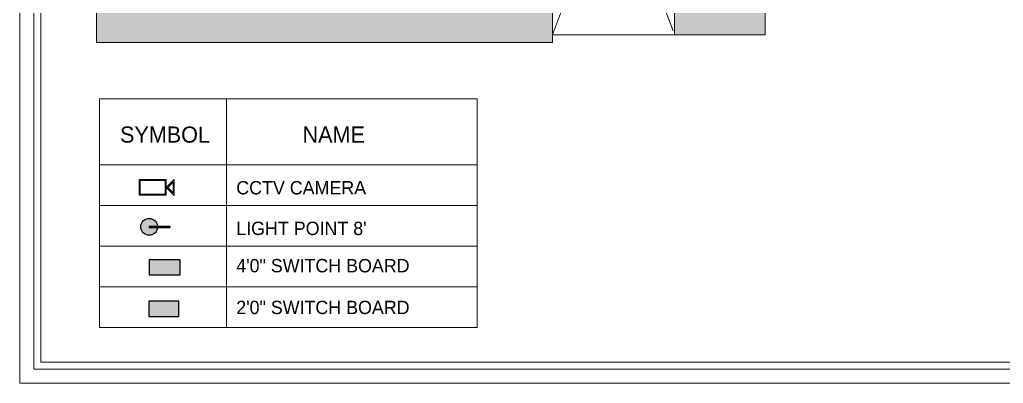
# Model space of a CAD drawing. Header units: inches. Extents: x -4677 to 18437, y -5264 to 2453.
# Drawn here: x 4429.9 to 4809.5, y -67.1 to 73.1 of the extents above; entities that cross this region are included whole.
import ezdxf

# ---------------------------------------------------------------- set-up
doc = ezdxf.new("R2010")
doc.units = ezdxf.units.IN
doc.linetypes.add('ACAD_ISO02W100', pattern=[15, 12, -3])
doc.layers.add('FURNI', color=140, linetype='Continuous', lineweight=18)
doc.layers.add('HATCH', color=251, linetype='Continuous', lineweight=0, transparency=0.75)
doc.layers.add('IEL-HATCH-002', color=7, linetype='Continuous')
doc.styles.add('HEMI', font='stylu.ttf')

# ---------------------------------------------------------------- blocks, each defined once
blk = doc.blocks.new('rst')
at = {"layer": 'HATCH', "true_color": 0xed1f24, "transparency": 33554687}
h = blk.add_hatch(color=240, dxfattribs=at)
h.dxf.hatch_style = 1
h.paths.add_polyline_path([(9145.23, 1295.53), (9130.09, 1295.53), (9137.67, 1288.17)])
h.paths.add_polyline_path([(9142.77, 1294.53), (9137.67, 1289.56), (9132.56, 1294.53)], flags=16)
h.paths.add_polyline_path([(9145.06, 1288.17), (9130.29, 1288.17), (9130.29, 1262.62), (9145.06, 1262.62)])
h.paths.add_polyline_path([(9144.06, 1287.17), (9144.06, 1263.62), (9131.29, 1263.62), (9131.29, 1287.17)], flags=16)
at = {"layer": 'FURNI', "color": 18, "true_color": 0x000000}
for points in [[(9145.23, 1295.53), (9130.09, 1295.53), (9137.67, 1288.17)], [(9130.29, 1288.17), (9145.06, 1288.17), (9145.06, 1262.62), (9130.29, 1262.62)], [(9131.29, 1287.17), (9144.06, 1287.17), (9144.06, 1263.62), (9131.29, 1263.62)], [(9142.77, 1294.53), (9132.56, 1294.53), (9137.67, 1289.56)]]:
    blk.add_lwpolyline(points, close=True, dxfattribs=at)
blk = doc.blocks.new('HT')
at = {"layer": 'IEL-HATCH-002', "true_color": 0xf7f281, "transparency": 33554687}
h = blk.add_hatch(color=51, dxfattribs=at)
h.dxf.hatch_style = 1
h.paths.add_polyline_path([(4618.55, 566.68, 0.962396), (4625.07, 566.43), (4621.82, 566.43), (4621.82, 566.93), (4625.07, 566.93, 0.962396)])
for p, q in [((4621.82, 566.93), (4629.77, 566.93)), ((4621.82, 566.93), (4621.82, 566.43)), ((4621.82, 566.43), (4629.77, 566.43)), ((4629.77, 566.93), (4629.77, 566.43))]:
    blk.add_line(p, q)
blk.add_circle((4621.82, 566.68), 3.27)
blk = doc.blocks.new('WGGG')
at = {"layer": 'IEL-HATCH-002', "transparency": 33554687}
h = blk.add_hatch(color=5, dxfattribs=at)
h.dxf.hatch_style = 1
h.paths.add_polyline_path([(4623.51, 516.19), (4635.02, 516.19), (4635.02, 522.02), (4623.51, 522.02)])
blk.add_lwpolyline([(4623.51, 522.02), (4623.51, 516.19), (4635.02, 516.19), (4635.02, 522.02)], close=True)
blk = doc.blocks.new('WR')
at = {"layer": 'IEL-HATCH-002', "true_color": 0x58ba48, "transparency": 33554687}
h = blk.add_hatch(color=85, dxfattribs=at)
h.dxf.hatch_style = 1
h.paths.add_polyline_path([(6272.58, 1161.27), (6284.59, 1161.27), (6284.59, 1167.12), (6272.58, 1167.12)])
blk.add_lwpolyline([(6272.58, 1167.11), (6272.58, 1161.27), (6284.59, 1161.29), (6284.59, 1167.13)], close=True)

msp = doc.modelspace()

# ---------------------------------------------------------------- hatches: boundary and pattern name
at = {"layer": 'IEL-HATCH-002', "lineweight": 5, "true_color": 0x939598, "transparency": 33554687}
h = msp.add_hatch(color=252, dxfattribs=at)
h.dxf.hatch_style = 1
h.paths.add_polyline_path([(4635.58, 192.35), (4635.58, 210.35), (4620.58, 210.35), (4620.58, 76.35), (4608.58, 76.35), (4471.58, 76.35), (4471.58, 261.35), (4483.58, 261.35), (4538.58, 261.35), (4538.58, 278.35), (4472.58, 278.35), (4472.58, 348.35), (4529.58, 348.35), (4540.58, 348.35), (4540.58, 370.35), (4472.58, 370.35), (4472.58, 546.35), (4580.58, 546.35), (4580.58, 558.35), (4459.58, 558.35), (4459.58, 64.35), (4635.58, 64.35), (4635.58, 67.35)])
h.paths.add_polyline_path([(5053.58, 558.35), (4626.58, 558.35), (4626.58, 546.35), (4745.58, 546.35), (4745.58, 534.35), (4745.58, 531.35), (4762.58, 531.35), (4762.58, 546.35), (5041.58, 546.35), (5041.58, 426.35), (5029.58, 426.35), (5005.58, 426.35), (5005.58, 409.35), (5039.58, 409.35), (5039.58, 291.35), (4920.58, 291.35), (4920.58, 409.35), (4955.58, 409.35), (4955.58, 426.35), (4901.58, 426.35), (4901.58, 287.35), (4894.58, 287.35), (4894.58, 268.35), (5064.58, 268.35), (5064.58, 85.35), (4911.58, 85.35), (4911.58, 97.35), (4911.58, 100.35), (4894.58, 100.35), (4894.58, 85.35), (4870.58, 85.35), (4812.58, 85.35), (4812.58, 66.35), (5076.58, 66.35), (5076.58, 280.35), (5053.58, 280.35)])
h.paths.add_polyline_path([(4786.58, 277.35), (4762.58, 277.35), (4762.58, 292.35), (4745.58, 292.35), (4745.58, 277.35), (4711.58, 277.35), (4595.58, 277.35), (4595.58, 260.35), (4620.58, 260.35), (4620.58, 255.35), (4635.58, 255.35), (4635.58, 260.35), (4711.58, 260.35), (4786.58, 260.35)])
h.paths.add_polyline_path([(4726.58, 195.35), (4635.58, 195.35), (4635.58, 192.35), (4726.58, 192.35)], flags=17)
h.paths.add_polyline_path([(4726.58, 260.35), (4723.58, 260.35), (4723.58, 195.35), (4726.58, 195.35)], flags=17)
h = msp.add_hatch(color=252, dxfattribs=at)
h.dxf.hatch_style = 1
h.paths.add_polyline_path([(4717.58, 85.35), (4682.58, 85.35), (4682.58, 67.35), (4717.58, 67.35)])

# ---------------------------------------------------------------- linework, layer by layer
at = {"lineweight": 5}
for p, q in [((4459.58, 558.35), (4459.58, 64.35)), ((4635.58, 192.35), (4635.58, 67.35)), ((4682.58, 67.35), (4682.58, 85.35)), ((4717.58, 85.35), (4717.58, 67.35)), ((4682.58, 67.35), (4635.58, 67.35)), ((4635.58, 67.35), (4635.58, 64.35)), ((4717.58, 67.35), (4682.58, 67.35)), ((4459.58, 64.35), (4635.58, 64.35)), ((4606.48, 42.6), (4460.79, 42.6)), ((4460.79, 42.6), (4460.79, -45.58)), ((4509.71, 42.6), (4509.71, -45.58)), ((4606.48, -45.58), (4606.48, 42.6)), ((4606.48, 17.1), (4460.79, 17.1)), ((4606.48, 1.43), (4460.79, 1.43)), ((4606.48, -14.24), (4460.79, -14.24)), ((4606.48, -29.91), (4460.79, -29.91)), ((4606.48, -45.58), (4460.79, -45.58))]:
    msp.add_line(p, q, dxfattribs=at)
at = {"color": 9, "linetype": 'ACAD_ISO02W100', "lineweight": 5, "true_color": 0xc7c8ca}
for p, q in [((4635.58, 67.35), (4682.58, 192.35)), ((4635.58, 192.35), (4682.58, 67.35))]:
    msp.add_line(p, q, dxfattribs=at)
at = {"lineweight": 5}
msp.add_lwpolyline([(4717.58, 85.35), (4682.58, 85.35), (4682.58, 67.35), (4717.58, 67.35)], close=True, dxfattribs=at)
at = {"layer": 'FURNI', "color": 18, "lineweight": 5, "true_color": 0x000000}
for points in [[(4429.95, -67.12), (4429.95, 588.77), (5347.8, 588.77), (5347.8, -67.12)], [(4435.41, -61.66), (4435.41, 583.31), (5342.34, 583.31), (5342.34, -61.66)], [(4438.14, -58.93), (4438.14, 580.57), (5339.61, 580.57), (5339.61, -58.93)]]:
    msp.add_lwpolyline(points, close=True, dxfattribs=at)

# ---------------------------------------------------------------- block references
at = {"lineweight": 5}
for name, p in [('HT', (-141.91, -573.44)), ('WR', (-1792.67, -1186.58)), ('WGGG', (-143.7, -557.51))]:
    msp.add_blockref(name, p, dxfattribs=at)
at = {"layer": 'FURNI', "color": 18, "lineweight": 5, "true_color": 0x000000, "xscale": 0.4104251043825756, "yscale": 0.4104251043825756, "zscale": 0.4104251043825756, "rotation": 269.9296607634778}
msp.add_blockref('rst', (3962.42, 3759.41), dxfattribs=at)

# ---------------------------------------------------------------- texts
at = {"lineweight": 5, "attachment_point": 1, "rotation": 359.9906, "style": 'HEMI'}
for s, insert, char_height, width in [('SYMBOL', (4468.67, 31.94), 6.224, 105.5233), ('NAME', (4539.09, 31.94), 6.224, 105.5233), ('CCTV CAMERA', (4513.52, 10.89), 5.1478, 87.2821), ("LIGHT POINT 8'", (4513.52, -4.78), 5.1478, 87.2821), ('4\'0" SWITCH BOARD', (4513.52, -19.16), 5.1478, 87.2821), ('2\'0" SWITCH BOARD', (4513.52, -35.27), 5.1478, 87.2821)]:
    msp.add_mtext(s, dxfattribs=dict(at, insert=insert, char_height=char_height, width=width))

doc.saveas('drawing.dxf')
